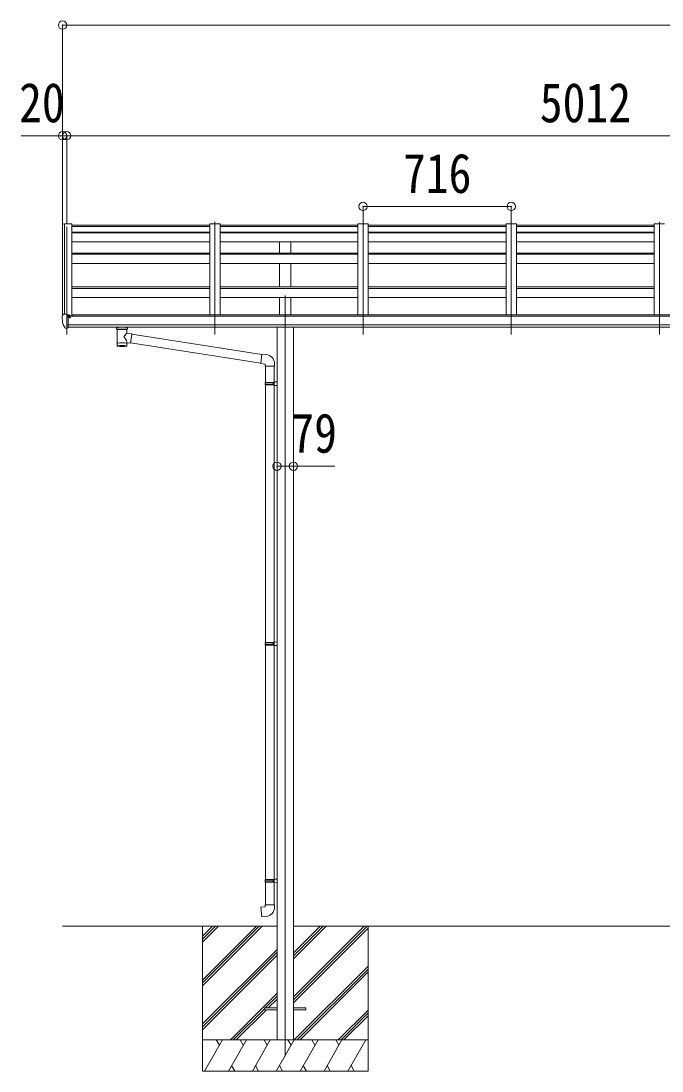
# Model space of a CAD drawing. Units: millimetres at full size, sheet at 1:40. Extents: x -11181 to 11305, y -7804 to 7716.
# Drawn here: x -733 to 2364, y -4439 to 632 of the extents above; entities that cross this region are included whole.
import ezdxf
from ezdxf.enums import TextEntityAlignment as Align

# ---------------------------------------------------------------- set-up
doc = ezdxf.new("R2010")
doc.units = ezdxf.units.MM
doc.header["$LTSCALE"] = 40
doc.header["$PDMODE"] = 32
doc.header["$PDSIZE"] = 40
for name, color, linetype, lineweight in [('0-0_0', 7, 'Continuous', 9), ('0-1_本体', 4, 'Continuous', 9), ('0-2_部品', 7, 'Continuous', 9), ('0-8_PARTS2', 2, 'Continuous', 9), ('0-A_寸法', 6, 'Continuous', 9)]:
    doc.layers.add(name, color=color, linetype=linetype, lineweight=lineweight)
doc.styles.add('ＭＳ ゴシック', font='')
doc.styles.get('ＭＳ ゴシック').set_extended_font_data('MS Gothic')

msp = doc.modelspace()

# ---------------------------------------------------------------- linework, layer by layer
at = {"layer": '0-0_0'}
for p, q in [((-532.74, -3739.42), (503.76, -3739.42)), ((143.26, -3739.42), (143.26, -4439.42)), ((143.26, -4000.15), (403.99, -3739.42)), ((143.26, -4014.29), (418.13, -3739.42)), ((143.26, -4028.44), (432.27, -3739.42)), ((143.26, -3816.31), (220.14, -3739.42)), ((143.26, -3802.16), (206, -3739.42)), ((143.26, -3788.02), (191.86, -3739.42)), ((582.76, -3739.42), (3403.76, -3739.42)), ((582.76, -4081.15), (924.49, -3739.42)), ((582.76, -4095.29), (938.63, -3739.42)), ((582.76, -3897.3), (740.64, -3739.42)), ((582.76, -3883.16), (726.5, -3739.42)), ((582.76, -3869.02), (712.36, -3739.42)), ((582.76, -4109.44), (943.26, -3748.94)), ((943.26, -3739.42), (943.26, -4439.42)), ((143.26, -4212.28), (503.76, -3851.79)), ((143.26, -4226.43), (503.76, -3865.93)), ((143.26, -4240.57), (503.76, -3880.07)), ((586.62, -4289.42), (943.26, -3932.79)), ((600.76, -4289.42), (943.26, -3946.93)), ((614.9, -4289.42), (943.26, -3961.07)), ((278.25, -4289.42), (503.76, -4063.92)), ((446.9, -4134.91), (503.76, -4078.06)), ((461.05, -4134.91), (503.76, -4092.2)), ((292.39, -4289.42), (443.26, -4138.56)), ((306.54, -4289.42), (452.05, -4143.91)), ((798.75, -4289.42), (943.26, -4144.92)), ((812.89, -4289.42), (943.26, -4159.06)), ((827.04, -4289.42), (943.26, -4173.2)), ((943.26, -4289.42), (143.26, -4289.42)), ((153.55, -4439.42), (240.15, -4289.42)), ((225.15, -4315.41), (210.15, -4289.42)), ((269.02, -4439.42), (355.62, -4289.42)), ((340.62, -4315.41), (325.62, -4289.42)), ((384.49, -4439.42), (471.09, -4289.42)), ((456.09, -4315.41), (441.09, -4289.42)), ((499.96, -4439.42), (586.56, -4289.42)), ((571.56, -4315.41), (556.56, -4289.42)), ((615.43, -4439.42), (702.03, -4289.42)), ((687.03, -4315.41), (672.03, -4289.42)), ((730.9, -4439.42), (817.5, -4289.42)), ((787.5, -4289.42), (802.5, -4315.41)), ((846.37, -4439.42), (932.97, -4289.42)), ((143.26, -4439.42), (943.26, -4439.42)), ((284.02, -4413.45), (299.02, -4439.42)), ((399.49, -4413.44), (414.49, -4439.42)), ((514.96, -4413.44), (529.96, -4439.42)), ((630.43, -4413.45), (645.43, -4439.42)), ((745.9, -4413.45), (760.9, -4439.42)), ((861.37, -4413.45), (876.37, -4439.42))]:
    msp.add_line(p, q, dxfattribs=at)
at = {"layer": '0-1_本体'}
for p, q in [((-532.73, -349.19), (-532.75, -790.25)), ((-531.79, -348.31), (-523.96, -347.9)), ((-523.74, -347.97), (-523.74, -783.7)), ((-523.66, -348.09), (-523.04, -349.71)), ((-487.74, -347.88), (-487.74, -793.88)), ((178.26, -353.94), (-487.74, -353.94)), ((178.26, -347.88), (178.26, -787.18)), ((228.26, -347.88), (178.26, -347.88)), ((228.26, -347.88), (228.26, -787.18)), ((894.26, -353.94), (228.26, -353.94)), ((894.26, -347.88), (894.26, -787.18)), ((944.26, -347.88), (894.26, -347.88)), ((944.26, -347.88), (944.26, -787.18)), ((1610.26, -353.94), (944.26, -353.94)), ((1610.26, -347.88), (1610.26, -787.18)), ((1660.26, -347.88), (1610.26, -347.88)), ((1660.26, -347.88), (1660.26, -787.18)), ((2326.26, -353.94), (1660.26, -353.94)), ((2326.26, -347.88), (2326.26, -787.18)), ((2376.26, -347.88), (2326.26, -347.88)), ((-487.74, -360.88), (178.26, -360.88)), ((-487.74, -387.6), (178.26, -387.6)), ((-487.74, -390.18), (178.26, -390.18)), ((228.26, -360.88), (894.26, -360.88)), ((228.26, -387.6), (894.26, -387.6)), ((228.26, -390.18), (894.26, -390.18)), ((944.26, -360.88), (1610.26, -360.88)), ((944.26, -387.6), (1610.26, -387.6)), ((944.26, -390.18), (1610.26, -390.18)), ((1660.26, -360.88), (2326.26, -360.88)), ((1660.26, -387.6), (2326.26, -387.6)), ((1660.26, -390.18), (2326.26, -390.18)), ((-487.74, -434.92), (178.26, -434.92)), ((228.26, -434.92), (894.26, -434.92)), ((515.76, -488.65), (515.76, -434.92)), ((570.76, -488.65), (570.76, -434.92)), ((944.26, -434.92), (1610.26, -434.92)), ((1660.26, -434.92), (2326.26, -434.92)), ((-487.74, -488.65), (178.26, -488.65)), ((-487.74, -494.22), (178.26, -494.22)), ((228.26, -488.65), (894.26, -488.65)), ((228.26, -494.22), (894.26, -494.22)), ((944.26, -488.65), (1610.26, -488.65)), ((944.26, -494.22), (1610.26, -494.22)), ((1660.26, -488.65), (2326.26, -488.65)), ((1660.26, -494.22), (2326.26, -494.22)), ((-487.74, -538.21), (178.26, -538.21)), ((228.26, -538.21), (894.26, -538.21)), ((515.76, -652.3), (515.76, -538.21)), ((570.76, -652.3), (570.76, -538.21)), ((944.26, -538.21), (1610.26, -538.21)), ((1660.26, -538.21), (2326.26, -538.21)), ((-487.74, -652.3), (178.26, -652.3)), ((-487.74, -659.1), (178.26, -659.1)), ((228.26, -652.3), (894.26, -652.3)), ((228.26, -659.1), (894.26, -659.1)), ((944.26, -652.3), (1610.26, -652.3)), ((944.26, -659.1), (1610.26, -659.1)), ((1660.26, -652.3), (2326.26, -652.3)), ((1660.26, -659.1), (2326.26, -659.1)), ((-487.74, -702.65), (178.26, -702.65)), ((228.26, -702.65), (894.26, -702.65)), ((515.76, -787.18), (515.76, -702.65)), ((570.76, -787.18), (570.76, -702.65)), ((944.26, -702.65), (1610.26, -702.65)), ((1660.26, -702.65), (2326.26, -702.65)), ((4492.76, -793.88), (-506.24, -793.88)), ((-482.74, -793.88), (-482.74, -787.18)), ((4469.26, -787.18), (-482.74, -787.18)), ((-506.24, -835.11), (4492.76, -835.11)), ((4492.76, -846.95), (-506.24, -846.88)), ((503.76, -847.05), (503.76, -4289.45)), ((582.76, -847.05), (582.76, -4289.45))]:
    msp.add_line(p, q, dxfattribs=at)
msp.add_lwpolyline([(-523.04, -783.7), (-523.04, -347.88), (-487.74, -347.88)], dxfattribs=at)
msp.add_circle((-498.77, -798.62), 3, dxfattribs=at)
for centre, radius, start, end in [((-531.74, -349.31), 1, 93, 173.32986), ((-523.94, -348.2), 0.301, 21.06327, 92.86679)]:
    msp.add_arc(centre, radius, start, end, dxfattribs=at)
at = {"layer": '0-2_部品'}
for p, q in [((-534.74, -793.06), (-534.74, -793.69)), ((-527.83, -784.26), (-531.9, -790.07)), ((-512.74, -852.19), (-512.74, -783.69)), ((-511.24, -784.61), (-512.74, -784.61)), ((-506.24, -793.42), (-512.74, -793.03)), ((-511.24, -784.61), (-511.24, -790.78)), ((-501.57, -786.11), (-511.24, -785.38)), ((-511.24, -788.38), (-497.24, -788.43)), ((-501.77, -798.61), (-501.24, -798.61)), ((-501.24, -798.61), (-500.94, -798.61)), ((-500.74, -788.42), (-500.74, -786.52)), ((-496.24, -789.54), (-496.24, -793.5)), ((-520.36, -850.38), (-530.11, -835)), ((-514.24, -852.1), (-517.95, -851.87)), ((-514.24, -852.1), (-512.74, -852.19)), ((-512.74, -849.99), (-512.24, -849.99)), ((-512.24, -849.99), (-511.74, -848.99)), ((-506.24, -848.99), (-511.74, -848.99)), ((-272.24, -853), (-272.24, -846.88)), ((-268.14, -857.5), (-268.16, -937.79)), ((-222.34, -875.07), (-222.34, -857.49)), ((-218.24, -853), (-218.24, -846.88)), ((-197.12, -878.98), (-222.34, -875.07)), ((-197.12, -878.98), (-204.14, -924.24)), ((429.72, -978.29), (-197.43, -880.99)), ((-222.32, -937.79), (-222.34, -921.16)), ((-222.34, -921.41), (-204.14, -924.24)), ((426.05, -1020.22), (-203.87, -922.5)), ((450.68, -978.67), (429.84, -976.85)), ((445.76, -1034.42), (491.76, -1034.42)), ((447.76, -1034.42), (447.76, -1113.68)), ((489.76, -1034.42), (489.76, -1111.12)), ((491.76, -1034.42), (491.76, -1023.5)), ((445.76, -1115.68), (446.76, -1113.68)), ((445.76, -1115.68), (489.76, -1115.68)), ((445.76, -1115.68), (445.76, -1123.68)), ((446.76, -1113.68), (489.76, -1113.68)), ((485.28, -1115.68), (484.85, -1113.68)), ((487.76, -1111.18), (503.76, -1110.71)), ((487.76, -1113.18), (487.76, -1111.18)), ((487.76, -1113.18), (489.76, -1113.18)), ((503.76, -1110.71), (503.76, -1128.65)), ((445.76, -1123.68), (489.76, -1123.68)), ((445.76, -1123.68), (446.76, -1125.68)), ((446.76, -1125.68), (489.76, -1125.68)), ((447.76, -1125.68), (447.76, -2369.86)), ((487.76, -1128.18), (487.76, -1126.18)), ((487.76, -1128.18), (503.76, -1128.65)), ((489.76, -1128.23), (489.76, -2367.3)), ((445.76, -2371.86), (446.76, -2369.86)), ((445.76, -2371.86), (489.76, -2371.86)), ((445.76, -2371.86), (445.76, -2379.86)), ((445.76, -2379.86), (489.76, -2379.86)), ((445.76, -2379.86), (446.76, -2381.86)), ((446.76, -2369.86), (489.76, -2369.86)), ((446.76, -2381.86), (489.76, -2381.86)), ((447.76, -2381.86), (447.76, -3515.02)), ((485.28, -2371.86), (484.85, -2369.86)), ((487.76, -2367.36), (503.76, -2366.89)), ((487.76, -2369.36), (487.76, -2367.36)), ((487.76, -2369.36), (489.76, -2369.36)), ((487.76, -2384.36), (487.76, -2382.36)), ((503.76, -2366.89), (503.76, -2384.83)), ((487.76, -2384.36), (503.76, -2384.83)), ((489.76, -2384.42), (489.76, -3512.46)), ((445.76, -3517.02), (446.76, -3515.02)), ((445.76, -3517.02), (489.76, -3517.02)), ((445.76, -3517.02), (445.76, -3525.02)), ((445.76, -3525.02), (489.76, -3525.02)), ((445.76, -3525.02), (446.76, -3527.02)), ((446.76, -3515.02), (489.76, -3515.02)), ((446.76, -3527.02), (489.76, -3527.02)), ((447.76, -3527.02), (447.76, -3637.02)), ((485.28, -3517.02), (484.85, -3515.02)), ((487.76, -3512.52), (503.76, -3512.05)), ((487.76, -3514.52), (487.76, -3512.52)), ((487.76, -3514.52), (489.76, -3514.52)), ((487.76, -3529.52), (487.76, -3527.52)), ((487.76, -3529.52), (503.76, -3529.99)), ((489.76, -3529.58), (489.76, -3637.02)), ((503.76, -3512.05), (503.76, -3529.99)), ((445.76, -3637.02), (491.76, -3637.02)), ((445.76, -3647.02), (445.76, -3637.02)), ((491.76, -3637.02), (491.76, -3647.94))]:
    msp.add_line(p, q, dxfattribs=at)
at = {"layer": '0-2_部品', "color": 4}
for p, q in [((443.26, -4134.91), (503.76, -4134.91)), ((443.26, -4134.91), (443.26, -4143.91)), ((443.26, -4143.91), (503.76, -4143.91)), ((582.76, -4134.91), (643.26, -4134.91)), ((582.76, -4143.91), (643.26, -4143.91)), ((643.26, -4134.91), (643.26, -4143.91))]:
    msp.add_line(p, q, dxfattribs=at)
at = {"layer": '0-2_部品'}
for points in [[(-512.74, -783.69), (-524.74, -783.69), (-527.07, -783.83)], [(-506.24, -848.99), (-506.24, -790.78), (-511.24, -790.78)], [(-501.57, -786.11), (-501.4, -786.12), (-501.24, -786.16), (-501.1, -786.2), (-500.97, -786.25), (-500.87, -786.31), (-500.8, -786.38), (-500.76, -786.45), (-500.74, -786.52)], [(-500.94, -797.42), (-500.94, -798.61), (-496.24, -798.61)], [(-496.24, -796.99), (-496.24, -798.61), (-495.77, -798.61)], [(-512.74, -838.3), (-509.58, -837.89), (-506.24, -837.46)], [(-272.2, -853.06), (-272.23, -852.7), (-271.98, -851.74), (-271.46, -850.86), (-270.66, -850.02), (-269.54, -849.22), (-268.14, -848.5)], [(-272.2, -852.94), (-272.23, -853.3), (-271.98, -854.26), (-271.46, -855.14), (-270.66, -855.98), (-269.54, -856.77), (-268.14, -857.5)], [(-222.34, -848.51), (-222.11, -848.6), (-220.75, -849.34), (-219.64, -850.19), (-218.88, -851.05), (-218.42, -851.95), (-218.25, -852.84)], [(-222.34, -857.49), (-222.11, -857.39), (-220.75, -856.66), (-219.64, -855.81), (-218.88, -854.95), (-218.42, -854.05), (-218.25, -853.16)], [(429.84, -976.85), (425.84, -1022.68), (445.76, -1024.42), (445.76, -1034.42)], [(485.28, -1115.68), (485.28, -1123.68), (484.85, -1125.68)], [(487.76, -1126.18), (489.76, -1126.18), (489.76, -1113.18)], [(485.28, -2371.86), (485.28, -2379.86), (484.85, -2381.86)], [(487.76, -2382.36), (489.76, -2382.36), (489.76, -2369.36)], [(485.28, -3517.02), (485.28, -3525.02), (484.85, -3527.02)], [(487.76, -3527.52), (489.76, -3527.52), (489.76, -3514.52)], [(450.68, -3692.77), (429.84, -3694.59), (425.84, -3648.77), (445.76, -3647.02)]]:
    msp.add_lwpolyline(points, dxfattribs=at)
for centre, radius, start, end in [((-531.74, -793.06), 3, 93, 180), ((-342.25, -793.69), 192.49, 180.0008, 192.1233), ((-527.01, -784.83), 1, 93.5, 145), ((-498.74, -798.61), 2.5, 151.64236, 180), ((-498.74, -798.61), 2.5, 0, 151.64236), ((-527.51, -833.5), 3, 191.83348, 210), ((-517.77, -848.88), 3, 210, 266.5), ((-255.17, -898.22), 51.38, 92.46126, 104.61963), ((-235.29, -898.22), 51.38, 75.38037, 87.53874), ((446.76, -1023.5), 45, 0, 85), ((446.76, -3647.94), 45, 275, 0)]:
    msp.add_arc(centre, radius, start, end, dxfattribs=at)
for centre, major_axis, ratio, start_param, end_param in [((-497.24, -789.54), (-0.02, 1.1), 0.906239, 4.6917496, 6.2625459), ((-245.24, -858.69), (-22.91, -0.42), 0.072511, 4.711586, 6.2823824), ((-245.22, -857.06), (-22.91, -0.42), 0.072511, 4.711586, 6.2823824), ((-245.27, -857.07), (22.92, -0.42), 0.07247, 0.0008089, 1.5716053), ((-245.27, -858.69), (22.92, -0.42), 0.07247, 0.0008089, 1.5716053), ((-234.24, -853), (16, 0), 0.361356, 0, 0.0194874), ((-234.24, -853), (16, 0), 0.361356, 6.2636979, 6.2831853), ((-245.24, -894.62), (-22.81, 26.62), 0.234429, 3.1563334, 4.5976381), ((-242.69, -897.27), (20.32, 22.25), 0.045535, 4.9756507, 6.2441899), ((-245.24, -937.79), (22.92, 0), 0.101955, 6.2829723, 9.4248207), ((-245.24, -937.79), (22.92, 0), 0.101955, 3.1415499, 6.2833984), ((-245.24, -925.35), (22.91, 0), 0.122865, 6.2831853, 9.424778)]:
    msp.add_ellipse(centre, major_axis=major_axis, ratio=ratio, start_param=start_param, end_param=end_param, dxfattribs=at)
at = {"layer": '0-8_PARTS2'}
for p, q in [((203.26, -881.89), (203.26, -338.04)), ((919.26, -881.89), (919.26, -338.04)), ((1635.26, -881.89), (1635.26, -338.04)), ((2351.26, -881.89), (2351.26, -338.04)), ((-512.74, -362.6), (-512.74, -881.89)), ((543.26, -693.08), (543.26, -4368.31))]:
    msp.add_line(p, q, dxfattribs=at)
at = {"layer": '0-A_寸法'}
for p, q in [((-532.73, 612.45), (-532.73, -347.86)), ((-532.73, 612.45), (9531.25, 612.45)), ((-532.73, 78.12), (-732.73, 78.12)), ((-512.73, 78.12), (-532.73, 78.12)), ((-532.73, 78.12), (-532.73, -347.86)), ((-512.73, 78.12), (4499.26, 78.12)), ((-512.73, 78.12), (-512.73, -347.86)), ((-512.73, 78.12), (-512.73, -347.86)), ((919.26, -263.32), (1635.26, -263.32)), ((919.26, -263.32), (919.26, -347.86)), ((1635.26, -263.32), (1635.26, -347.86)), ((503.76, -1518.17), (582.76, -1518.17)), ((582.76, -1518.17), (782.76, -1518.17))]:
    msp.add_line(p, q, dxfattribs=at)
for p in [(-532.73, 612.45), (-532.73, 78.12), (-512.73, 78.12), (919.26, -263.32), (1635.26, -263.32), (503.76, -1518.17), (582.76, -1518.17)]:
    msp.add_point(p, dxfattribs=at)

# ---------------------------------------------------------------- texts
at = {"layer": '0-A_寸法', "color": 7, "style": 'ＭＳ ゴシック', "width": 0.85}
for s, p in [('20', (-742.73, 86.12)), ('5012', (1773.26, 86.12)), ('716', (1112.26, -255.32)), ('79', (572.76, -1510.17))]:
    msp.add_text(s, height=190.6, dxfattribs=at).set_placement(p, align=Align.BOTTOM_LEFT)

doc.saveas('drawing.dxf')
